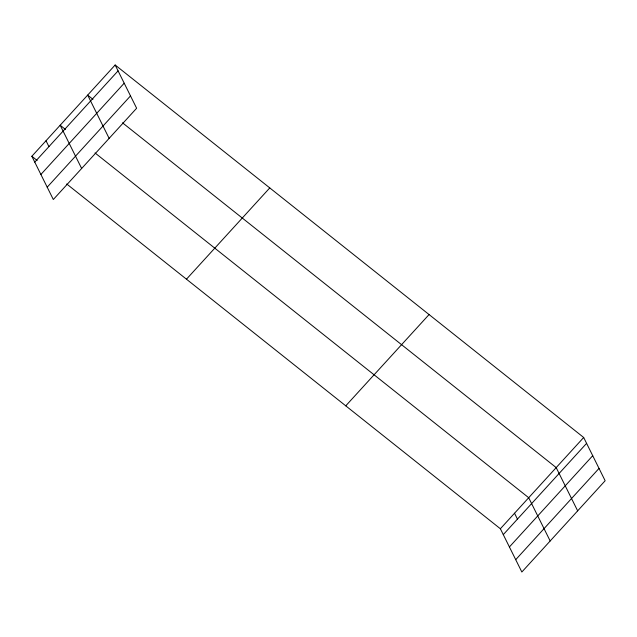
<?xml version="1.0" encoding="UTF-8"?>
<svg xmlns="http://www.w3.org/2000/svg" width="637" height="637" viewBox="0 0 637 637"><rect width="100%" height="100%" fill="white"/><g stroke="black" fill="none" stroke-linecap="round" stroke-linejoin="round"><path stroke-width="0.96" d="M115.154 64.99L136.629 108.242L53.317 199.516L31.85 156.264L115.154 64.99L583.683 437.484L605.15 480.736L521.846 572.01L500.371 528.758L66.71 183.982M34.764 162.14L118.076 70.866M40.887 174.474L124.199 83.2M47.202 187.182L130.505 95.908M186.466 279.189L269.769 187.915M345.764 405.833L429.067 314.559M500.371 528.758L583.683 437.484M503.286 534.626L586.597 443.36M509.409 546.96L592.721 455.694M515.723 559.668L599.027 468.402M92.97 99.332L87.667 95.112L109.134 138.364M122.527 122.83L556.189 467.598L577.655 510.85M65.476 129.454L60.173 125.234L81.647 168.487M95.04 152.952L528.694 497.72L550.169 540.972M31.85 156.264L37.153 160.484M514.537 513.239L517.451 519.115M46.015 140.753L48.93 146.621"/></g></svg>
